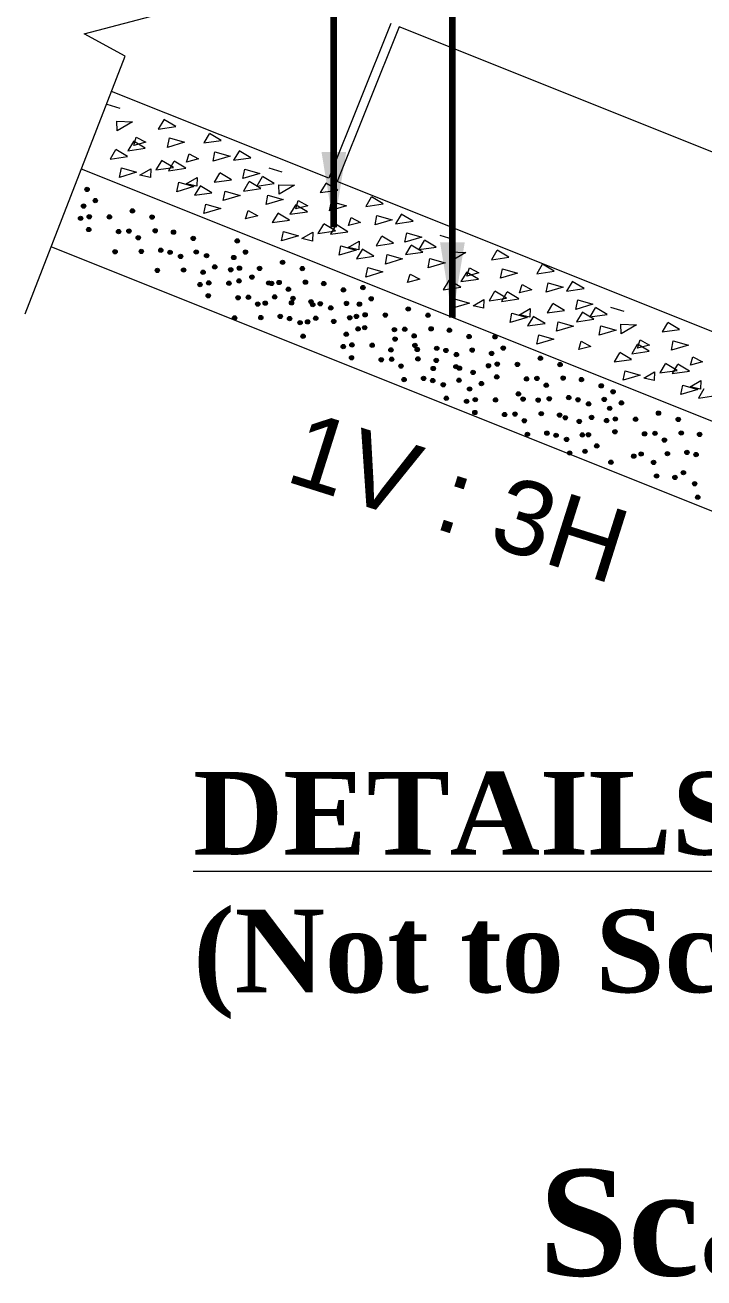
# Model space of a CAD drawing. Header units: inches. Extents: x -885 to 26362, y -28010 to 990.
# Drawn here: x 4450.24 to 4458.37, y -19639.27 to -19624.25 of the extents above; entities that cross this region are included whole.
import ezdxf

# ---------------------------------------------------------------- set-up
doc = ezdxf.new("R2010")
doc.units = ezdxf.units.IN
doc.header["$MEASUREMENT"] = 0
doc.layers.add('LINE', color=7, linetype='Continuous')
doc.styles.add('Arial B heading -200', font='arialbd.ttf', dxfattribs={"height": 0.6})
doc.styles.get("Standard").update_dxf_attribs({"font": 'arial.ttf'})
doc.dimstyles.get("Standard").update_dxf_attribs({"dimtxt": 0.18, "dimasz": 0.18, "dimexe": 0.18, "dimexo": 0.0625, "dimgap": 0.09, "dimtad": 0, "dimtih": 1, "dimtoh": 1, "dimdec": 4, "dimzin": 0, "dimdsep": 46, "dimtxsty": 'Standard', "dimcen": 0.09, "dimadec": 0, "dimazin": 0, "dimtfac": 1, "dimtdec": 4, "dimtofl": 0, "dimtmove": 0, "dimatfit": 3, "dimfxl": 1, "dimtolj": 1, "dimtzin": 0, "dimarcsym": 0})

msp = doc.modelspace()

# ---------------------------------------------------------------- hatches: boundary and pattern name
at = {"layer": 'LINE', "lineweight": 20, "ltscale": 0.5}
for points in [[(4451.00591, -19626.220781, -1), (4450.954466, -19626.220781, -1)], [(4450.964505, -19626.419669, -1), (4450.91306, -19626.419669, -1)], [(4451.105099, -19626.354831, -1), (4451.053654, -19626.354831, -1)], [(4450.927834, -19626.567156, -1), (4450.87639, -19626.567156, -1)], [(4451.032288, -19626.547544, -1), (4450.980843, -19626.547544, -1)], [(4451.274613, -19626.550639, -1), (4451.223168, -19626.550639, -1)], [(4451.547465, -19626.488139, -1), (4451.500401, -19626.467366, -1)], [(4451.784017, -19626.563143, -1), (4451.736953, -19626.54237, -1)], [(4451.027023, -19626.701206, -1), (4450.975578, -19626.701206, -1)], [(4451.381352, -19626.735895, -1), (4451.334288, -19626.715122, -1)], [(4451.505867, -19626.730054, -1), (4451.458803, -19626.709281, -1)], [(4451.820632, -19626.72583, -1), (4451.773568, -19626.705057, -1)], [(4452.04024, -19626.743411, -1), (4451.993176, -19626.722638, -1)], [(4451.617904, -19626.810898, -1), (4451.57084, -19626.790125, -1)], [(4452.276793, -19626.818414, -1), (4452.229728, -19626.797641, -1)], [(4452.806147, -19626.837693, -1), (4452.754702, -19626.837693, -1)], [(4451.339754, -19626.977809, -1), (4451.29269, -19626.957036, -1)], [(4451.654518, -19626.973586, -1), (4451.607454, -19626.952813, -1)], [(4451.888081, -19626.959552, -1), (4451.841017, -19626.938779, -1)], [(4451.998642, -19626.985325, -1), (4451.951578, -19626.964552, -1)], [(4452.124633, -19627.034555, -1), (4452.077569, -19627.013782, -1)], [(4452.313407, -19626.981101, -1), (4452.266343, -19626.960329, -1)], [(4452.438225, -19627.014889, -1), (4452.38678, -19627.014889, -1)], [(4452.764741, -19627.036581, -1), (4452.713296, -19627.036581, -1)], [(4452.905335, -19626.971744, -1), (4452.85389, -19626.971744, -1)], [(4451.846483, -19627.201466, -1), (4451.799419, -19627.180693, -1)], [(4452.161248, -19627.197242, -1), (4452.114183, -19627.176469, -1)], [(4452.537413, -19627.14894, -1), (4452.485969, -19627.14894, -1)], [(4452.728071, -19627.184068, -1), (4452.676626, -19627.184068, -1)], [(4452.832524, -19627.164456, -1), (4452.781079, -19627.164456, -1)], [(4453.074849, -19627.167551, -1), (4453.023404, -19627.167551, -1)], [(4453.347701, -19627.105051, -1), (4453.300637, -19627.084279, -1)], [(4453.584254, -19627.180055, -1), (4453.537189, -19627.159282, -1)], [(4452.396819, -19627.213777, -1), (4452.345374, -19627.213777, -1)], [(4452.464602, -19627.341652, -1), (4452.413157, -19627.341652, -1)], [(4452.706927, -19627.344747, -1), (4452.655482, -19627.344747, -1)], [(4452.827259, -19627.318118, -1), (4452.775814, -19627.318118, -1)], [(4452.97978, -19627.282248, -1), (4452.932715, -19627.261475, -1)], [(4453.181588, -19627.352807, -1), (4453.134524, -19627.332034, -1)], [(4453.216332, -19627.357251, -1), (4453.169268, -19627.336478, -1)], [(4453.306103, -19627.346966, -1), (4453.259039, -19627.326193, -1)], [(4453.620868, -19627.342742, -1), (4453.573804, -19627.321969, -1)], [(4452.360149, -19627.361264, -1), (4452.308704, -19627.361264, -1)], [(4452.459337, -19627.495314, -1), (4452.407892, -19627.495314, -1)], [(4453.41814, -19627.42781, -1), (4453.371076, -19627.407037, -1)], [(4453.840477, -19627.360323, -1), (4453.793413, -19627.33955, -1)], [(4454.077029, -19627.435326, -1), (4454.029965, -19627.414553, -1)], [(4454.312763, -19627.397449, -1), (4454.261319, -19627.397449, -1)], [(4452.813666, -19627.530003, -1), (4452.766602, -19627.50923, -1)], [(4452.938182, -19627.524162, -1), (4452.891117, -19627.503389, -1)], [(4453.050218, -19627.605006, -1), (4453.003154, -19627.584234, -1)], [(4453.13999, -19627.594721, -1), (4453.092926, -19627.573949, -1)], [(4453.252946, -19627.519938, -1), (4453.205882, -19627.499166, -1)], [(4453.454755, -19627.590498, -1), (4453.407691, -19627.569725, -1)], [(4453.472555, -19627.537519, -1), (4453.425491, -19627.516746, -1)], [(4453.688317, -19627.576464, -1), (4453.641253, -19627.555691, -1)], [(4453.709107, -19627.612522, -1), (4453.662043, -19627.591749, -1)], [(4453.798879, -19627.602237, -1), (4453.751815, -19627.581464, -1)], [(4453.924869, -19627.651467, -1), (4453.877805, -19627.630694, -1)], [(4454.113643, -19627.598014, -1), (4454.066579, -19627.577241, -1)], [(4454.271358, -19627.596336, -1), (4454.219913, -19627.596336, -1)], [(4454.411952, -19627.531499, -1), (4454.360507, -19627.531499, -1)], [(4452.772068, -19627.771918, -1), (4452.725004, -19627.751145, -1)], [(4453.086833, -19627.767694, -1), (4453.039769, -19627.746921, -1)], [(4453.320395, -19627.75366, -1), (4453.273331, -19627.732887, -1)], [(4453.430957, -19627.779433, -1), (4453.383893, -19627.75866, -1)], [(4453.745721, -19627.77521, -1), (4453.698657, -19627.754437, -1)], [(4454.155099, -19627.758417, -1), (4454.103654, -19627.758417, -1)], [(4454.234687, -19627.743823, -1), (4454.183243, -19627.743823, -1)], [(4454.33914, -19627.724212, -1), (4454.287696, -19627.724212, -1)], [(4454.581466, -19627.727306, -1), (4454.530021, -19627.727306, -1)], [(4454.854318, -19627.664807, -1), (4454.807254, -19627.644034, -1)], [(4455.09087, -19627.73981, -1), (4455.043806, -19627.719037, -1)], [(4453.556948, -19627.828663, -1), (4453.509883, -19627.80789, -1)], [(4453.646719, -19627.818378, -1), (4453.599655, -19627.797605, -1)], [(4453.961484, -19627.814154, -1), (4453.91442, -19627.793382, -1)], [(4454.254287, -19627.892467, -1), (4454.202843, -19627.892467, -1)], [(4454.333876, -19627.877874, -1), (4454.282431, -19627.877874, -1)], [(4454.688205, -19627.912563, -1), (4454.641141, -19627.89179, -1)], [(4454.81272, -19627.906721, -1), (4454.765656, -19627.885949, -1)], [(4455.127485, -19627.902498, -1), (4455.080421, -19627.881725, -1)], [(4455.347093, -19627.920078, -1), (4455.300029, -19627.899306, -1)], [(4453.593562, -19627.991351, -1), (4453.546498, -19627.970578, -1)], [(4454.113693, -19627.957305, -1), (4454.062249, -19627.957305, -1)], [(4454.181476, -19628.08518, -1), (4454.130031, -19628.08518, -1)], [(4454.423801, -19628.088275, -1), (4454.372357, -19628.088275, -1)], [(4454.696654, -19628.025775, -1), (4454.649589, -19628.005003, -1)], [(4454.924757, -19627.987566, -1), (4454.877693, -19627.966793, -1)], [(4454.933206, -19628.100779, -1), (4454.886142, -19628.080006, -1)], [(4455.583646, -19627.995082, -1), (4455.536581, -19627.974309, -1)], [(4455.89619, -19627.988112, -1), (4455.844745, -19627.988112, -1)], [(4454.077023, -19628.104792, -1), (4454.025578, -19628.104792, -1)], [(4454.176211, -19628.238842, -1), (4454.124766, -19628.238842, -1)], [(4454.646607, -19628.154477, -1), (4454.599543, -19628.133704, -1)], [(4454.961371, -19628.150253, -1), (4454.914307, -19628.129481, -1)], [(4455.194934, -19628.136219, -1), (4455.14787, -19628.115446, -1)], [(4455.305495, -19628.161993, -1), (4455.258431, -19628.14122, -1)], [(4455.431486, -19628.211223, -1), (4455.384422, -19628.19045, -1)], [(4455.62026, -19628.157769, -1), (4455.573196, -19628.136996, -1)], [(4455.854784, -19628.186999, -1), (4455.803339, -19628.186999, -1)], [(4455.995378, -19628.122162, -1), (4455.943933, -19628.122162, -1)], [(4456.437744, -19628.25547, -1), (4456.39068, -19628.234697, -1)], [(4454.53054, -19628.273531, -1), (4454.483476, -19628.252758, -1)], [(4454.655056, -19628.26769, -1), (4454.607991, -19628.246917, -1)], [(4454.767092, -19628.348534, -1), (4454.720028, -19628.327761, -1)], [(4454.96982, -19628.263466, -1), (4454.922756, -19628.242693, -1)], [(4455.153336, -19628.378134, -1), (4455.106272, -19628.357361, -1)], [(4455.189429, -19628.281047, -1), (4455.142365, -19628.260274, -1)], [(4455.425981, -19628.35605, -1), (4455.378917, -19628.335277, -1)], [(4455.468101, -19628.37391, -1), (4455.421036, -19628.353137, -1)], [(4455.818113, -19628.334486, -1), (4455.766669, -19628.334486, -1)], [(4455.922567, -19628.314875, -1), (4455.871122, -19628.314875, -1)], [(4456.164892, -19628.317969, -1), (4456.113447, -19628.317969, -1)], [(4456.674296, -19628.330473, -1), (4456.627232, -19628.3097, -1)], [(4454.803707, -19628.511222, -1), (4454.756643, -19628.490449, -1)], [(4455.037269, -19628.497188, -1), (4454.990205, -19628.476415, -1)], [(4455.147831, -19628.522961, -1), (4455.100767, -19628.502188, -1)], [(4455.462595, -19628.518737, -1), (4455.415531, -19628.497965, -1)], [(4455.633396, -19628.414676, -1), (4455.581952, -19628.414676, -1)], [(4455.732585, -19628.548726, -1), (4455.68114, -19628.548726, -1)], [(4455.917302, -19628.468537, -1), (4455.865857, -19628.468537, -1)], [(4456.271631, -19628.503226, -1), (4456.224567, -19628.482453, -1)], [(4456.396146, -19628.497384, -1), (4456.349082, -19628.476612, -1)], [(4456.710911, -19628.493161, -1), (4456.663847, -19628.472388, -1)], [(4456.93052, -19628.510741, -1), (4456.883455, -19628.489968, -1)], [(4455.273822, -19628.572191, -1), (4455.226757, -19628.551418, -1)], [(4455.591991, -19628.613563, -1), (4455.540546, -19628.613563, -1)], [(4456.174951, -19628.682034, -1), (4456.127887, -19628.661261, -1)], [(4456.508183, -19628.578229, -1), (4456.461119, -19628.557456, -1)], [(4457.167072, -19628.585745, -1), (4457.120008, -19628.564972, -1)], [(4457.312037, -19628.646151, -1), (4457.260592, -19628.646151, -1)], [(4455.310436, -19628.734878, -1), (4455.263372, -19628.714106, -1)], [(4455.55532, -19628.76105, -1), (4455.503876, -19628.76105, -1)], [(4455.659773, -19628.741439, -1), (4455.608329, -19628.741439, -1)], [(4455.902099, -19628.744533, -1), (4455.850654, -19628.744533, -1)], [(4456.230033, -19628.74514, -1), (4456.182969, -19628.724367, -1)], [(4456.411503, -19628.757037, -1), (4456.364439, -19628.736264, -1)], [(4456.544798, -19628.740916, -1), (4456.497733, -19628.720144, -1)], [(4456.77836, -19628.726882, -1), (4456.731296, -19628.706109, -1)], [(4456.888922, -19628.752656, -1), (4456.841857, -19628.731883, -1)], [(4457.014912, -19628.801885, -1), (4456.967848, -19628.781113, -1)], [(4457.203686, -19628.748432, -1), (4457.156622, -19628.727659, -1)], [(4457.270631, -19628.845039, -1), (4457.219186, -19628.845039, -1)], [(4457.411225, -19628.780202, -1), (4457.35978, -19628.780202, -1)], [(4455.654509, -19628.895101, -1), (4455.603064, -19628.895101, -1)], [(4456.008838, -19628.92979, -1), (4455.961774, -19628.909017, -1)], [(4456.133353, -19628.923948, -1), (4456.086289, -19628.903176, -1)], [(4456.24539, -19629.004793, -1), (4456.198326, -19628.98402, -1)], [(4456.448118, -19628.919725, -1), (4456.401053, -19628.898952, -1)], [(4456.667726, -19628.937305, -1), (4456.620662, -19628.916532, -1)], [(4456.736762, -19628.968797, -1), (4456.689698, -19628.948024, -1)], [(4457.051527, -19628.964573, -1), (4457.004463, -19628.9438, -1)], [(4457.23396, -19628.992526, -1), (4457.182516, -19628.992526, -1)], [(4457.338414, -19628.972914, -1), (4457.286969, -19628.972914, -1)], [(4457.580739, -19628.976009, -1), (4457.529294, -19628.976009, -1)], [(4457.853591, -19628.91351, -1), (4457.806527, -19628.892737, -1)], [(4458.090144, -19628.988513, -1), (4458.043079, -19628.96774, -1)], [(4456.515567, -19629.153446, -1), (4456.468503, -19629.132673, -1)], [(4456.904279, -19629.012309, -1), (4456.857214, -19628.991536, -1)], [(4457.333149, -19629.126576, -1), (4457.281704, -19629.126576, -1)], [(4457.811993, -19629.155424, -1), (4457.764929, -19629.134651, -1)], [(4458.126758, -19629.1512, -1), (4458.079694, -19629.130428, -1)], [(4456.282004, -19629.16748, -1), (4456.23494, -19629.146708, -1)], [(4456.626128, -19629.17922, -1), (4456.579064, -19629.158447, -1)], [(4456.752119, -19629.228449, -1), (4456.705055, -19629.207677, -1)], [(4456.940893, -19629.174996, -1), (4456.893829, -19629.154223, -1)], [(4457.016149, -19629.161899, -1), (4456.964704, -19629.161899, -1)], [(4457.115337, -19629.29595, -1), (4457.063893, -19629.29595, -1)], [(4457.687478, -19629.161265, -1), (4457.640414, -19629.140492, -1)], [(4457.92403, -19629.236268, -1), (4457.876966, -19629.215496, -1)], [(4458.346367, -19629.168781, -1), (4458.299302, -19629.148008, -1)], [(4456.788733, -19629.391137, -1), (4456.741669, -19629.370364, -1)], [(4456.974743, -19629.360787, -1), (4456.923299, -19629.360787, -1)], [(4457.557704, -19629.429258, -1), (4457.51064, -19629.408485, -1)], [(4457.64588, -19629.40318, -1), (4457.598816, -19629.382407, -1)], [(4457.960645, -19629.398956, -1), (4457.91358, -19629.378183, -1)], [(4458.194207, -19629.384922, -1), (4458.147143, -19629.364149, -1)], [(4458.304769, -19629.410695, -1), (4458.257704, -19629.389922, -1)], [(4457.284851, -19629.491757, -1), (4457.233407, -19629.491757, -1)], [(4457.794256, -19629.504261, -1), (4457.747192, -19629.483488, -1)], [(4457.83087, -19629.666949, -1), (4457.783806, -19629.646176, -1)], [(4458.050479, -19629.684529, -1), (4458.003415, -19629.663756, -1)], [(4458.152609, -19629.626836, -1), (4458.105545, -19629.606063, -1)], [(4458.287031, -19629.759532, -1), (4458.239967, -19629.738759, -1)], [(4458.323646, -19629.92222, -1), (4458.276581, -19629.901447, -1)]]:
    msp.add_hatch(color=7, dxfattribs=at).paths.add_polyline_path(points)

# ---------------------------------------------------------------- linework, layer by layer
at = {"layer": 'LINE', "color": 7, "lineweight": 20, "ltscale": 0.5}
for p, q in [((4454.619924, -19624.229316), (4453.877143, -19626.08627)), ((4454.72177, -19624.270055), (4453.978989, -19626.127008)), ((4459.331943, -19626.114124), (4454.72177, -19624.270055)), ((4453.877143, -19626.08627), (4451.274399, -19625.045172)), ((4451.377553, -19625.251314), (4451.220688, -19625.203336)), ((4451.33775, -19625.402501), (4451.526245, -19625.409531)), ((4451.342609, -19625.517055), (4451.33775, -19625.402501)), ((4451.526245, -19625.409531), (4451.342609, -19625.517055)), ((4451.89968, -19625.386387), (4451.833981, -19625.496346)), ((4451.833981, -19625.496346), (4452.042978, -19625.466372)), ((4452.042978, -19625.466372), (4451.90216, -19625.382236)), ((4451.535333, -19625.647159), (4451.469635, -19625.757119)), ((4451.678631, -19625.727144), (4451.537813, -19625.643008)), ((4451.539505, -19625.692071), (4451.570548, -19625.592354)), ((4451.684288, -19625.653885), (4451.539505, -19625.692071)), ((4451.570548, -19625.592354), (4451.684288, -19625.653885)), ((4451.945432, -19625.71602), (4451.968138, -19625.603634)), ((4452.149469, -19625.655585), (4451.945432, -19625.71602)), ((4451.968138, -19625.603634), (4452.149469, -19625.655585)), ((4452.444925, -19625.553637), (4452.379226, -19625.663596)), ((4452.379226, -19625.663596), (4452.588222, -19625.633622)), ((4452.588222, -19625.633622), (4452.447405, -19625.549486)), ((4451.32321, -19625.746012), (4451.257511, -19625.855972)), ((4451.466508, -19625.825998), (4451.32569, -19625.741862)), ((4451.469635, -19625.757119), (4451.678631, -19625.727144)), ((4452.17299, -19625.893386), (4452.204033, -19625.793668)), ((4452.204033, -19625.793668), (4452.317772, -19625.855199)), ((4452.490676, -19625.88327), (4452.513383, -19625.770884)), ((4452.513383, -19625.770884), (4452.694714, -19625.822835)), ((4452.802191, -19625.761329), (4452.736492, -19625.871289)), ((4452.945489, -19625.841314), (4452.804671, -19625.757178)), ((4451.257511, -19625.855972), (4451.466508, -19625.825998)), ((4451.368962, -19626.075646), (4451.391668, -19625.96326)), ((4451.391668, -19625.96326), (4451.572999, -19626.015211)), ((4451.872004, -19625.87692), (4451.806305, -19625.98688)), ((4451.806305, -19625.98688), (4452.015302, -19625.956905)), ((4452.015302, -19625.956905), (4451.874484, -19625.872769)), ((4452.020488, -19625.88567), (4451.954789, -19625.99563)), ((4451.954789, -19625.99563), (4452.163785, -19625.965656)), ((4452.163785, -19625.965656), (4452.022968, -19625.88152)), ((4452.317772, -19625.855199), (4452.17299, -19625.893386)), ((4452.694714, -19625.822835), (4452.490676, -19625.88327)), ((4452.736492, -19625.871289), (4452.945489, -19625.841314)), ((4453.319841, -19626.012761), (4453.162976, -19625.964784)), ((4464.343114, -19631.349691), (4450.911933, -19625.977219)), ((4451.572999, -19626.015211), (4451.368962, -19626.075646)), ((4451.614532, -19626.048815), (4451.743722, -19625.973116)), ((4451.740626, -19626.077508), (4451.614532, -19626.048815)), ((4451.743722, -19625.973116), (4451.740626, -19626.077508)), ((4452.169978, -19626.154667), (4452.299168, -19626.078968)), ((4452.299168, -19626.078968), (4452.296071, -19626.18336)), ((4452.567919, -19626.024024), (4452.50222, -19626.133984)), ((4452.50222, -19626.133984), (4452.711217, -19626.10401)), ((4452.711217, -19626.10401), (4452.570399, -19626.019874)), ((4452.847943, -19626.090962), (4452.870649, -19625.978576)), ((4453.051981, -19626.030528), (4452.847943, -19626.090962)), ((4452.870649, -19625.978576), (4453.051981, -19626.030528)), ((4453.079686, -19626.071141), (4453.013987, -19626.181101)), ((4453.222983, -19626.151127), (4453.082166, -19626.066991)), ((4452.058225, -19626.247807), (4452.080931, -19626.135421)), ((4452.262263, -19626.187372), (4452.058225, -19626.247807)), ((4452.080931, -19626.135421), (4452.262263, -19626.187372)), ((4452.296071, -19626.18336), (4452.169978, -19626.154667)), ((4452.334269, -19626.179837), (4452.26857, -19626.289797)), ((4452.26857, -19626.289797), (4452.477567, -19626.259823)), ((4452.477567, -19626.259823), (4452.336749, -19626.175687)), ((4452.613671, -19626.353658), (4452.636377, -19626.241272)), ((4452.636377, -19626.241272), (4452.817708, -19626.293223)), ((4452.920871, -19626.129585), (4452.855172, -19626.239545)), ((4452.855172, -19626.239545), (4453.064169, -19626.20957)), ((4453.064169, -19626.20957), (4452.923351, -19626.125434)), ((4453.013987, -19626.181101), (4453.222983, -19626.151127)), ((4453.280038, -19626.163949), (4453.468533, -19626.170979)), ((4453.284897, -19626.278503), (4453.280038, -19626.163949)), ((4453.468533, -19626.170979), (4453.284897, -19626.278503)), ((4453.841968, -19626.147834), (4453.776269, -19626.257794)), ((4453.776269, -19626.257794), (4453.985266, -19626.227819)), ((4453.985266, -19626.227819), (4453.844448, -19626.143683)), ((4458.589162, -19627.971077), (4453.978989, -19626.127008)), ((4452.380021, -19626.509471), (4452.402727, -19626.397085)), ((4452.402727, -19626.397085), (4452.584058, -19626.449036)), ((4452.817708, -19626.293223), (4452.613671, -19626.353658)), ((4453.125437, -19626.400775), (4453.148144, -19626.288389)), ((4453.329475, -19626.34034), (4453.125437, -19626.400775)), ((4453.148144, -19626.288389), (4453.329475, -19626.34034)), ((4453.477622, -19626.408607), (4453.411923, -19626.518566)), ((4453.620919, -19626.488592), (4453.480102, -19626.404456)), ((4453.481793, -19626.453519), (4453.512836, -19626.353801)), ((4453.626576, -19626.415332), (4453.481793, -19626.453519)), ((4453.512836, -19626.353801), (4453.626576, -19626.415332)), ((4453.88772, -19626.477468), (4453.910426, -19626.365082)), ((4454.091757, -19626.417033), (4453.88772, -19626.477468)), ((4453.910426, -19626.365082), (4454.091757, -19626.417033)), ((4454.387213, -19626.315084), (4454.321514, -19626.425044)), ((4454.321514, -19626.425044), (4454.530511, -19626.395069)), ((4454.530511, -19626.395069), (4454.389693, -19626.310933)), ((4452.584058, -19626.449036), (4452.380021, -19626.509471)), ((4452.880898, -19626.573395), (4452.911942, -19626.473678)), ((4453.025681, -19626.535209), (4452.880898, -19626.573395)), ((4452.911942, -19626.473678), (4453.025681, -19626.535209)), ((4453.265498, -19626.50746), (4453.199799, -19626.61742)), ((4453.408796, -19626.587445), (4453.267978, -19626.503309)), ((4453.411923, -19626.518566), (4453.620919, -19626.488592)), ((4454.115278, -19626.654833), (4454.146321, -19626.555115)), ((4454.146321, -19626.555115), (4454.260061, -19626.616647)), ((4454.432965, -19626.644718), (4454.455671, -19626.532331)), ((4454.455671, -19626.532331), (4454.637002, -19626.584283)), ((4454.74448, -19626.522776), (4454.678781, -19626.632736)), ((4454.887777, -19626.602762), (4454.74696, -19626.518626)), ((4453.199799, -19626.61742), (4453.408796, -19626.587445)), ((4453.814293, -19626.638367), (4453.748594, -19626.748327)), ((4453.748594, -19626.748327), (4453.95759, -19626.718352)), ((4453.95759, -19626.718352), (4453.816772, -19626.634216)), ((4453.962776, -19626.647118), (4453.897077, -19626.757078)), ((4454.106073, -19626.727103), (4453.965256, -19626.642967)), ((4454.260061, -19626.616647), (4454.115278, -19626.654833)), ((4454.637002, -19626.584283), (4454.432965, -19626.644718)), ((4454.678781, -19626.632736), (4454.887777, -19626.602762)), ((4453.31125, -19626.837093), (4453.333956, -19626.724707)), ((4453.515288, -19626.776658), (4453.31125, -19626.837093)), ((4453.333956, -19626.724707), (4453.515288, -19626.776658)), ((4453.556821, -19626.810263), (4453.68601, -19626.734564)), ((4453.682914, -19626.838956), (4453.556821, -19626.810263)), ((4453.68601, -19626.734564), (4453.682914, -19626.838956)), ((4453.897077, -19626.757078), (4454.106073, -19626.727103)), ((4454.112266, -19626.916114), (4454.241456, -19626.840415)), ((4454.241456, -19626.840415), (4454.23836, -19626.944807)), ((4454.510208, -19626.785472), (4454.444509, -19626.895432)), ((4454.444509, -19626.895432), (4454.653505, -19626.865457)), ((4454.653505, -19626.865457), (4454.512688, -19626.781321)), ((4454.790231, -19626.85241), (4454.812938, -19626.740024)), ((4454.994269, -19626.791975), (4454.790231, -19626.85241)), ((4454.812938, -19626.740024), (4454.994269, -19626.791975)), ((4455.021974, -19626.832589), (4454.956275, -19626.942549)), ((4455.165271, -19626.912574), (4455.024454, -19626.828438)), ((4455.370107, -19626.819008), (4455.213242, -19626.77103)), ((4463.980648, -19632.281738), (4450.549467, -19626.909265)), ((4454.000513, -19627.009254), (4454.02322, -19626.896868)), ((4454.204551, -19626.948819), (4454.000513, -19627.009254)), ((4454.02322, -19626.896868), (4454.204551, -19626.948819)), ((4454.23836, -19626.944807), (4454.112266, -19626.916114)), ((4454.276557, -19626.941285), (4454.210858, -19627.051245)), ((4454.419855, -19627.02127), (4454.279037, -19626.937134)), ((4454.555959, -19627.115105), (4454.578666, -19627.002719)), ((4454.578666, -19627.002719), (4454.759997, -19627.054671)), ((4454.863159, -19626.891032), (4454.79746, -19627.000992)), ((4454.79746, -19627.000992), (4455.006457, -19626.971018)), ((4455.006457, -19626.971018), (4454.865639, -19626.886882)), ((4454.956275, -19626.942549), (4455.165271, -19626.912574)), ((4455.330304, -19626.970195), (4455.518799, -19626.977225)), ((4455.335163, -19627.084749), (4455.330304, -19626.970195)), ((4455.518799, -19626.977225), (4455.335163, -19627.084749)), ((4455.892234, -19626.954081), (4455.826535, -19627.06404)), ((4456.035532, -19627.034066), (4455.894714, -19626.94993)), ((4454.210858, -19627.051245), (4454.419855, -19627.02127)), ((4454.322309, -19627.270918), (4454.345015, -19627.158532)), ((4454.345015, -19627.158532), (4454.526346, -19627.210483)), ((4454.759997, -19627.054671), (4454.555959, -19627.115105)), ((4455.067725, -19627.162222), (4455.090432, -19627.049836)), ((4455.271763, -19627.101787), (4455.067725, -19627.162222)), ((4455.090432, -19627.049836), (4455.271763, -19627.101787)), ((4455.532059, -19627.259765), (4455.563102, -19627.160047)), ((4455.563102, -19627.160047), (4455.676842, -19627.221579)), ((4455.826535, -19627.06404), (4456.035532, -19627.034066)), ((4456.437479, -19627.121331), (4456.37178, -19627.23129)), ((4456.580777, -19627.201316), (4456.439959, -19627.11718)), ((4454.526346, -19627.210483), (4454.322309, -19627.270918)), ((4454.823187, -19627.334843), (4454.85423, -19627.235125)), ((4454.967969, -19627.296656), (4454.823187, -19627.334843)), ((4454.85423, -19627.235125), (4454.967969, -19627.296656)), ((4455.315764, -19627.313706), (4455.250065, -19627.423666)), ((4455.459062, -19627.393692), (4455.318244, -19627.309556)), ((4455.527888, -19627.214853), (4455.462189, -19627.324813)), ((4455.462189, -19627.324813), (4455.671185, -19627.294838)), ((4455.671185, -19627.294838), (4455.530368, -19627.210702)), ((4455.676842, -19627.221579), (4455.532059, -19627.259765)), ((4455.937986, -19627.283714), (4455.960692, -19627.171328)), ((4456.142023, -19627.223279), (4455.937986, -19627.283714)), ((4455.960692, -19627.171328), (4456.142023, -19627.223279)), ((4456.37178, -19627.23129), (4456.580777, -19627.201316)), ((4455.250065, -19627.423666), (4455.459062, -19627.393692)), ((4455.864558, -19627.444614), (4455.79886, -19627.554573)), ((4456.007856, -19627.524599), (4455.867038, -19627.440463)), ((4456.013042, -19627.453364), (4455.947343, -19627.563324)), ((4456.156339, -19627.53335), (4456.015522, -19627.449214)), ((4456.165544, -19627.46108), (4456.196587, -19627.361362)), ((4456.310327, -19627.422893), (4456.165544, -19627.46108)), ((4456.196587, -19627.361362), (4456.310327, -19627.422893)), ((4456.483231, -19627.450964), (4456.505937, -19627.338578)), ((4456.687268, -19627.390529), (4456.483231, -19627.450964)), ((4456.505937, -19627.338578), (4456.687268, -19627.390529)), ((4456.794746, -19627.329023), (4456.729047, -19627.438983)), ((4456.729047, -19627.438983), (4456.938043, -19627.409008)), ((4456.938043, -19627.409008), (4456.797226, -19627.324872)), ((4455.361516, -19627.64334), (4455.384222, -19627.530954)), ((4455.565553, -19627.582905), (4455.361516, -19627.64334)), ((4455.384222, -19627.530954), (4455.565553, -19627.582905)), ((4455.607087, -19627.616509), (4455.736276, -19627.54081)), ((4455.73318, -19627.645202), (4455.607087, -19627.616509)), ((4455.736276, -19627.54081), (4455.73318, -19627.645202)), ((4455.79886, -19627.554573), (4456.007856, -19627.524599)), ((4455.947343, -19627.563324), (4456.156339, -19627.53335)), ((4456.560473, -19627.591718), (4456.494775, -19627.701678)), ((4456.703771, -19627.671704), (4456.562953, -19627.587568)), ((4456.840497, -19627.658656), (4456.863204, -19627.54627)), ((4457.044535, -19627.598222), (4456.840497, -19627.658656)), ((4456.863204, -19627.54627), (4457.044535, -19627.598222)), ((4456.050779, -19627.815501), (4456.073486, -19627.703115)), ((4456.254817, -19627.755066), (4456.050779, -19627.815501)), ((4456.073486, -19627.703115), (4456.254817, -19627.755066)), ((4456.162532, -19627.722361), (4456.291722, -19627.646661)), ((4456.288626, -19627.751054), (4456.162532, -19627.722361)), ((4456.326823, -19627.747531), (4456.261124, -19627.857491)), ((4456.291722, -19627.646661), (4456.288626, -19627.751054)), ((4456.470121, -19627.827517), (4456.329303, -19627.743381)), ((4456.494775, -19627.701678), (4456.703771, -19627.671704)), ((4456.913425, -19627.697279), (4456.847726, -19627.807239)), ((4457.056723, -19627.777264), (4456.915905, -19627.693128)), ((4457.07224, -19627.638835), (4457.006541, -19627.748795)), ((4457.006541, -19627.748795), (4457.215537, -19627.718821)), ((4457.215537, -19627.718821), (4457.07472, -19627.634685)), ((4457.41684, -19627.684767), (4457.259975, -19627.63679)), ((4456.261124, -19627.857491), (4456.470121, -19627.827517)), ((4456.606225, -19627.921352), (4456.628931, -19627.808966)), ((4456.810263, -19627.860917), (4456.606225, -19627.921352)), ((4456.628931, -19627.808966), (4456.810263, -19627.860917)), ((4456.847726, -19627.807239), (4457.056723, -19627.777264)), ((4457.117991, -19627.968469), (4457.140698, -19627.856083)), ((4457.322029, -19627.908034), (4457.117991, -19627.968469)), ((4457.140698, -19627.856083), (4457.322029, -19627.908034)), ((4457.377037, -19627.835955), (4457.565532, -19627.842985)), ((4457.381896, -19627.950509), (4457.377037, -19627.835955)), ((4457.565532, -19627.842985), (4457.381896, -19627.950509)), ((4457.938967, -19627.81984), (4457.873268, -19627.9298)), ((4457.873268, -19627.9298), (4458.082265, -19627.899825)), ((4458.082265, -19627.899825), (4457.941447, -19627.815689)), ((4456.372575, -19628.077165), (4456.395281, -19627.964779)), ((4456.576612, -19628.01673), (4456.372575, -19628.077165)), ((4456.395281, -19627.964779), (4456.576612, -19628.01673)), ((4456.873452, -19628.141089), (4456.904496, -19628.041372)), ((4456.904496, -19628.041372), (4457.018235, -19628.102903)), ((4457.578792, -19628.125525), (4457.609835, -19628.025807)), ((4457.609835, -19628.025807), (4457.723575, -19628.087338)), ((4457.984719, -19628.149474), (4458.007425, -19628.037088)), ((4458.007425, -19628.037088), (4458.188757, -19628.089039)), ((4457.018235, -19628.102903), (4456.873452, -19628.141089)), ((4457.362498, -19628.179466), (4457.296799, -19628.289426)), ((4457.505795, -19628.259451), (4457.364977, -19628.175315)), ((4457.574621, -19628.080613), (4457.508922, -19628.190572)), ((4457.508922, -19628.190572), (4457.717918, -19628.160598)), ((4457.717918, -19628.160598), (4457.577101, -19628.076462)), ((4457.723575, -19628.087338), (4457.578792, -19628.125525)), ((4458.188757, -19628.089039), (4457.984719, -19628.149474)), ((4457.296799, -19628.289426), (4457.505795, -19628.259451)), ((4457.911292, -19628.310373), (4457.845593, -19628.420333)), ((4458.054589, -19628.390358), (4457.913772, -19628.306222)), ((4458.059775, -19628.319124), (4457.994076, -19628.429084)), ((4458.203073, -19628.399109), (4458.062255, -19628.314973)), ((4458.212277, -19628.326839), (4458.24332, -19628.227121)), ((4458.35706, -19628.288653), (4458.212277, -19628.326839)), ((4458.24332, -19628.227121), (4458.35706, -19628.288653)), ((4457.408249, -19628.509099), (4457.430955, -19628.396713)), ((4457.612287, -19628.448664), (4457.408249, -19628.509099)), ((4457.430955, -19628.396713), (4457.612287, -19628.448664)), ((4457.65382, -19628.482269), (4457.783009, -19628.40657)), ((4457.779913, -19628.510962), (4457.65382, -19628.482269)), ((4457.783009, -19628.40657), (4457.779913, -19628.510962)), ((4457.845593, -19628.420333), (4458.054589, -19628.390358)), ((4457.994076, -19628.429084), (4458.203073, -19628.399109)), ((4458.209266, -19628.58812), (4458.338455, -19628.512421)), ((4458.338455, -19628.512421), (4458.335359, -19628.616813)), ((4458.097513, -19628.68126), (4458.120219, -19628.568874)), ((4458.30155, -19628.620825), (4458.097513, -19628.68126)), ((4458.120219, -19628.568874), (4458.30155, -19628.620825)), ((4458.335359, -19628.616813), (4458.209266, -19628.58812)), ((4458.373556, -19628.613291), (4458.307857, -19628.723251)), ((4458.307857, -19628.723251), (4458.516854, -19628.693276))]:
    msp.add_line(p, q, dxfattribs=at)
msp.add_lwpolyline([(4450.237359, -19627.711821), (4451.437935, -19624.624657), (4450.944485, -19624.355863), (4452.223124, -19624.019664), (4451.824465, -19623.630731), (4452.514863, -19621.778614)], dxfattribs=at)
for centre in [(4450.980188, -19626.220781), (4450.938782, -19626.419669), (4451.079377, -19626.354831), (4450.902112, -19626.567156), (4451.006565, -19626.547544), (4451.24889, -19626.550639), (4451.523933, -19626.477753), (4451.760485, -19626.552756), (4451.0013, -19626.701206), (4451.35782, -19626.725509), (4451.482335, -19626.719667), (4451.7971, -19626.715444), (4452.016708, -19626.733024), (4451.594372, -19626.800512), (4452.253261, -19626.808027), (4452.780424, -19626.837693), (4451.316222, -19626.967423), (4451.630986, -19626.963199), (4451.864549, -19626.949165), (4451.97511, -19626.974939), (4452.101101, -19627.024168), (4452.289875, -19626.970715), (4452.412502, -19627.014889), (4452.739019, -19627.036581), (4452.879613, -19626.971744), (4451.822951, -19627.191079), (4452.137715, -19627.186856), (4452.511691, -19627.14894), (4452.702348, -19627.184068), (4452.806802, -19627.164456), (4453.049127, -19627.167551), (4453.324169, -19627.094665), (4453.560722, -19627.169668), (4452.371097, -19627.213777), (4452.43888, -19627.341652), (4452.681205, -19627.344747), (4452.801537, -19627.318118), (4452.956247, -19627.271861), (4453.158056, -19627.342421), (4453.1928, -19627.346864), (4453.282571, -19627.336579), (4453.597336, -19627.332356), (4452.334426, -19627.361264), (4452.433615, -19627.495314), (4453.394608, -19627.417424), (4453.816945, -19627.349936), (4454.053497, -19627.42494), (4454.287041, -19627.397449), (4452.790134, -19627.519617), (4452.914649, -19627.513776), (4453.026686, -19627.59462), (4453.116458, -19627.584335), (4453.229414, -19627.509552), (4453.431223, -19627.580111), (4453.449023, -19627.527132), (4453.664785, -19627.566077), (4453.685575, -19627.602136), (4453.775347, -19627.591851), (4453.901337, -19627.64108), (4454.090111, -19627.587627), (4454.245635, -19627.596336), (4454.386229, -19627.531499), (4452.748536, -19627.761531), (4453.063301, -19627.757308), (4453.296863, -19627.743273), (4453.407425, -19627.769047), (4453.722189, -19627.764823), (4454.129376, -19627.758417), (4454.208965, -19627.743823), (4454.313418, -19627.724212), (4454.555743, -19627.727306), (4454.830786, -19627.654421), (4455.067338, -19627.729424), (4453.533415, -19627.818277), (4453.623187, -19627.807992), (4453.937952, -19627.803768), (4454.228565, -19627.892467), (4454.308153, -19627.877874), (4454.664673, -19627.902176), (4454.789188, -19627.896335), (4455.103953, -19627.892111), (4455.323561, -19627.909692), (4453.57003, -19627.980964), (4454.087971, -19627.957305), (4454.155754, -19628.08518), (4454.398079, -19628.088275), (4454.673121, -19628.015389), (4454.901225, -19627.97718), (4454.909674, -19628.090392), (4455.560114, -19627.984695), (4455.870467, -19627.988112), (4454.0513, -19628.104792), (4454.150489, -19628.238842), (4454.623075, -19628.144091), (4454.937839, -19628.139867), (4455.171402, -19628.125833), (4455.281963, -19628.151606), (4455.407954, -19628.200836), (4455.596728, -19628.147383), (4455.829062, -19628.186999), (4455.969656, -19628.122162), (4456.414212, -19628.245084), (4454.507008, -19628.263145), (4454.631524, -19628.257303), (4454.74356, -19628.338148), (4454.946288, -19628.25308), (4455.129804, -19628.367747), (4455.165897, -19628.27066), (4455.402449, -19628.345663), (4455.444568, -19628.363524), (4455.792391, -19628.334486), (4455.896844, -19628.314875), (4456.13917, -19628.317969), (4456.650764, -19628.320087), (4454.780175, -19628.500835), (4455.013737, -19628.486801), (4455.124299, -19628.512575), (4455.439063, -19628.508351), (4455.607674, -19628.414676), (4455.706862, -19628.548726), (4455.891579, -19628.468537), (4456.248099, -19628.492839), (4456.372614, -19628.486998), (4456.687379, -19628.482774), (4456.906987, -19628.500355), (4455.25029, -19628.561804), (4455.566268, -19628.613563), (4456.151419, -19628.671648), (4456.484651, -19628.567842), (4457.14354, -19628.575358), (4457.286314, -19628.646151), (4455.286904, -19628.724492), (4455.529598, -19628.76105), (4455.634051, -19628.741439), (4455.876376, -19628.744533), (4456.206501, -19628.734754), (4456.387971, -19628.746651), (4456.521265, -19628.73053), (4456.754828, -19628.716496), (4456.86539, -19628.742269), (4456.99138, -19628.791499), (4457.180154, -19628.738046), (4457.244909, -19628.845039), (4457.385503, -19628.780202), (4455.628786, -19628.895101), (4455.985306, -19628.919403), (4456.109821, -19628.913562), (4456.221858, -19628.994406), (4456.424586, -19628.909338), (4456.644194, -19628.926919), (4456.71323, -19628.95841), (4457.027995, -19628.954187), (4457.208238, -19628.992526), (4457.312691, -19628.972914), (4457.555017, -19628.976009), (4457.830059, -19628.903123), (4458.066611, -19628.978126), (4456.492035, -19629.14306), (4456.880746, -19629.001922), (4457.307427, -19629.126576), (4457.788461, -19629.145038), (4458.103226, -19629.140814), (4456.258472, -19629.157094), (4456.602596, -19629.168833), (4456.728587, -19629.218063), (4456.917361, -19629.16461), (4456.990427, -19629.161899), (4457.089615, -19629.29595), (4457.663946, -19629.150879), (4457.900498, -19629.225882), (4458.322835, -19629.158395), (4456.765201, -19629.380751), (4456.949021, -19629.360787), (4457.534172, -19629.418871), (4457.622348, -19629.392793), (4457.937112, -19629.38857), (4458.170675, -19629.374535), (4458.281237, -19629.400309), (4457.259129, -19629.491757), (4457.770724, -19629.493875), (4457.807338, -19629.656562), (4458.026947, -19629.674143), (4458.129077, -19629.61645), (4458.263499, -19629.749146), (4458.300114, -19629.911833)]:
    msp.add_circle(centre, 0.025722, dxfattribs=at)

# ---------------------------------------------------------------- texts
at = {"layer": 'LINE', "color": 7, "lineweight": 20, "ltscale": 0.5, "insert": (4453.602013, -19628.865282), "char_height": 0.8874744, "width": 9.3037617, "attachment_point": 1, "rotation": 342.4607994}
msp.add_mtext('1V : 3H', dxfattribs=at)
at = {"layer": 'LINE', "color": 7, "lineweight": 20, "ltscale": 0.5, "insert": (4452.252676, -19633.20609), "char_height": 0.99046911, "width": 31.90091102, "attachment_point": 1, "style": 'Arial B heading -200'}
msp.add_mtext('{\\fTimes New Roman|b1|i0|c0|p18;\\LDETAILS "Q"\\P\\l(Not to Scale)}', dxfattribs=at)
at = {"layer": 'LINE', "color": 7, "lineweight": 20, "ltscale": 0.5, "insert": (4456.394698, -19637.971056), "char_height": 1.27345591, "width": 37.74735182, "attachment_point": 1}
msp.add_mtext('{\\fTimes New Roman|b1|i0|c0|p18;Scale: Not To Scale}', dxfattribs=at)

# ---------------------------------------------------------------- leaders
at = {"layer": 'LINE', "color": 7, "lineweight": 20, "ltscale": 0.5}
for points in [[(4453.93862, -19626.671573), (4453.93862, -19612.457325), (4454.512539, -19612.457325)], [(4455.35988, -19627.75657), (4455.35988, -19618.897803), (4456.043225, -19618.897803)]]:
    msp.add_leader(points, dimstyle='Standard', override={"dimtxt": 1.2, "dimasz": 0.9, "dimclrd": 7, "dimclre": 7, "dimclrt": 7, "dimlwd": 65535, "dimlwe": 65535}, dxfattribs=at)

doc.saveas('drawing.dxf')
